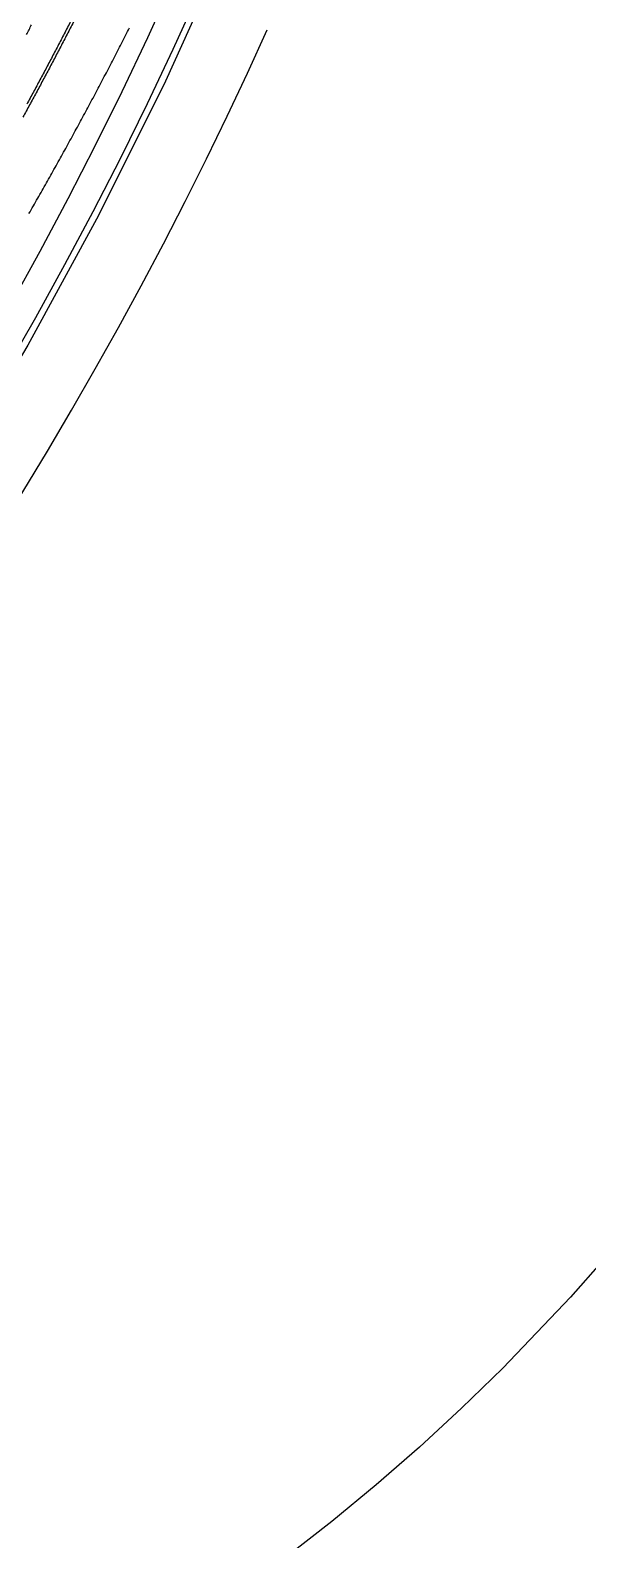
# Model space of a CAD drawing. Extents: x 527 to 614, y 487 to 635.
# Drawn here: x 603.31 to 606.18, y 512.03 to 519.82 of the extents above; entities that cross this region are included whole.
import ezdxf

# ---------------------------------------------------------------- set-up
doc = ezdxf.new("R2010")
doc.units = 0
doc.header["$MEASUREMENT"] = 0
for name, color, linetype in [('1', 4, 'Continuous'), ('204', 7, 'Continuous'), ('SPA', 2, 'Continuous')]:
    doc.layers.add(name, color=color, linetype=linetype)

# ---------------------------------------------------------------- blocks, each defined once
blk = doc.blocks.new('55')
at = {"layer": '204', "color": 4, "linetype": 'Continuous'}
for points in [[(0.685732, -0.276195, 0.0007306), (0.712402, -0.225161, 0.00073054)], [(0.921866, -0.191817, -0.00090195), (0.889049, -0.255556, -0.00090134), (0.855998, -0.319167, -0.00090095), (0.822726, -0.382654, -0.00090068), (0.789223, -0.446011, -0.00090047), (0.755499, -0.509242, -0.00090018), (0.721546, -0.572339, -0.00090001), (0.687374, -0.635308, -0.00089981)], [(0.698803, -1.199024, 0.00112587), (0.744075, -1.120176, 0.00112593), (0.788976, -1.04113, 0.00112606), (0.83352, -0.961898, 0.00112619), (0.877691, -0.882473, 0.00112649), (0.921501, -0.802866, 0.0011269), (0.964935, -0.723071, 0.00112692), (1.008006, -0.6431, 0.0011264), (1.050699, -0.562946, 0.00112585), (1.093028, -0.482619, 0.00112497), (1.134976, -0.402117, 0.00112437), (1.176558, -0.321447, 0.00112371), (1.217758, -0.240606, 0.00112325)], [(0.936693, -0.194651, -0.00090271), (0.903874, -0.258424, -0.00090137), (0.870816, -0.322082, -0.00090062), (0.83753, -0.385625, -0.00090033), (0.804009, -0.449048, -0.00090004), (0.770263, -0.512352, -0.00089968), (0.736284, -0.575529, -0.00089946), (0.702082, -0.638584, -0.00089932), (0.667651, -0.701508, -0.00089927)], [(-0.891503, 0.445256, -0.00000105), (-0.926293, 0.407867, -0.00000106), (-0.961083, 0.370477, -0.00000105), (-0.995873, 0.333087, -0.00000098), (-1.030664, 0.295698, -0.00000094), (-1.065456, 0.258308, -0.0000009), (-1.100247, 0.220917, -0.00000086), (-1.13504, 0.183527, -0.00000081), (-1.169832, 0.146137, -0.00000077), (-1.204625, 0.108746, -0.00000072), (-1.239418, 0.071355, -0.00000068), (-1.274211, 0.033965, -0.00000064), (-1.309005, -0.003426, -0.0000006), (-1.343799, -0.040817, -0.00000055), (-1.378593, -0.078208, -0.00000051), (-1.413388, -0.1156, -0.00000046), (-1.448182, -0.152991, -0.00000042), (-1.482977, -0.190382, -0.00000038), (-1.517772, -0.227774, -0.00000034), (-1.552567, -0.265165, -0.00000029), (-1.587362, -0.302557, -0.00000025), (-1.622158, -0.339948, -0.0000002), (-1.656953, -0.37734, -0.00000016), (-1.691748, -0.414732, -0.00000012), (-1.726544, -0.452123, -0.00000007), (-1.76134, -0.489515, -0.00000003), (-1.796135, -0.526907)], [(-1.830931, -0.564299, 0.00000004), (-1.865726, -0.60169, 0.00000006), (-1.900522, -0.639082, 0.00000005), (-1.935318, -0.676474, 0.00000005), (-1.970113, -0.713866, 0.00000005), (-2.004909, -0.751257, 0.00000005), (-2.039704, -0.788649, 0.00000005), (-2.0745, -0.826041, 0.00000005), (-2.109295, -0.863433, 0.00000005), (-2.144091, -0.900825, 0.00000005), (-2.178886, -0.938217, 0.00000005), (-2.213682, -0.975608, 0.00000005), (-2.248478, -1.013, 0.00000005), (-2.283273, -1.050392, 0.00000005), (-2.318069, -1.087784, 0.00000005), (-2.352864, -1.125176, 0.00000005), (-2.38766, -1.162568, 0.00000005), (-2.422455, -1.19996, 0.00000005), (-2.45725, -1.237351, 0.00000005), (-2.492046, -1.274743, 0.00000005), (-2.526841, -1.312135, 0.00000005), (-2.561637, -1.349527, 0.00000005), (-2.596432, -1.386919, 0.00000005), (-2.631228, -1.424311, 0.00000005), (-2.666023, -1.461703, 0.00000005), (-2.700818, -1.499095, 0.00000005), (-2.735614, -1.536487, 0.00000005), (-2.770409, -1.573879, 0.00000005), (-2.805205, -1.611271, 0.00000005), (-2.84, -1.648663, 0.00000005), (-2.874795, -1.686055, 0.00000005), (-2.909591, -1.723447, 0.00000005), (-2.944386, -1.760839, 0.00000005), (-2.979181, -1.798231, 0.00000005), (-3.013977, -1.835623, 0.00000005), (-3.048772, -1.873015, 0.00000005), (-3.083567, -1.910407, 0.00000005), (-3.118363, -1.947799, 0.00000005), (-3.153158, -1.985191, 0.00000005), (-3.187953, -2.022583, 0.00000005), (-3.222749, -2.059975, 0.00000005), (-3.257544, -2.097367, 0.00000005), (-3.292339, -2.134759, 0.00000005), (-3.327135, -2.172151, 0.00000005), (-3.36193, -2.209543, 0.00000005), (-3.396725, -2.246935, 0.00000005), (-3.43152, -2.284328, 0.00000005), (-3.466316, -2.32172, 0.00000005), (-3.501111, -2.359112, 0.00000005), (-3.535906, -2.396504, 0.00000005), (-3.570701, -2.433896, 0.00000005), (-3.605496, -2.471288, 0.00000005), (-3.640292, -2.50868, 0.00000005), (-3.675087, -2.546073, 0.00000005), (-3.709882, -2.583465, 0.00000005), (-3.744677, -2.620857, 0.00000005), (-3.779472, -2.658249, 0.00000005), (-3.814267, -2.695641, 0.00000005), (-3.849063, -2.733033, 0.00000005), (-3.883858, -2.770426, 0.00000005), (-3.918653, -2.807818, 0.00000005), (-3.953448, -2.84521, 0.00000005), (-3.988243, -2.882602, 0.00000005), (-4.023038, -2.919995, 0.00000005), (-4.057833, -2.957387, 0.00000005), (-4.092628, -2.994779, 0.00000005), (-4.127423, -3.032171, 0.00000005), (-4.162218, -3.069564, 0.00000005), (-4.197014, -3.106956, 0.00000005), (-4.231809, -3.144348, 0.00000005), (-4.266604, -3.18174, 0.00000005), (-4.301399, -3.219133, 0.00000005), (-4.336194, -3.256525, 0.00000005), (-4.370989, -3.293917, 0.00000005), (-4.405784, -3.33131, 0.00000005), (-4.440579, -3.368702, 0.00000005), (-4.475374, -3.406094, 0.00000005), (-4.510169, -3.443487, 0.00000005), (-4.544964, -3.480879, 0.00000005), (-4.579759, -3.518271, 0.00000005), (-4.614554, -3.555664, 0.00000005), (-4.649349, -3.593056, 0.00000005), (-4.684144, -3.630448, 0.00000005), (-4.718938, -3.667841, 0.00000005), (-4.753733, -3.705233, 0.00000005), (-4.788528, -3.742626, 0.00000005), (-4.823323, -3.780018, 0.00000005), (-4.858118, -3.81741, 0.00000005), (-4.892913, -3.854803, 0.00000006), (-4.927708, -3.892195, 0.00000006), (-4.962503, -3.929588, 0.00000006), (-4.997298, -3.96698, 0.00000006), (-5.032093, -4.004373, 0.00000006), (-5.066888, -4.041765, 0.00000006), (-5.101682, -4.079158, 0.00000005), (-5.136476, -4.116549, 0.00000006), (-5.171272, -4.153943, 0.00000006), (-5.206071, -4.19134, 0.00000005), (-5.240862, -4.228728, 0.00000005), (-5.275639, -4.266101, 0.00000006), (-5.310451, -4.303513, 0.00000009), (-5.345316, -4.340981, 0.00000005), (-5.380041, -4.378298, -0.00000007), (-5.414557, -4.415391, 0.00000008), (-5.44963, -4.453083, 0.00000052), (-5.485522, -4.491655, -0.00000005), (-5.51922, -4.527868, -0.00000193)], [(-5.549684, -4.560606, 0.00000062), (-5.588809, -4.602653, 0.00000589)], [(-0.88808, 0.413868, -0.00000008), (-0.936805, 0.361503, -0.00000008), (-0.98553, 0.309139, -0.00000008), (-1.034255, 0.256774, -0.00000007), (-1.082979, 0.204409, -0.00000006), (-1.131704, 0.152045, -0.00000005), (-1.180429, 0.09968, -0.00000004), (-1.229154, 0.047316, -0.00000004), (-1.277879, -0.005049, -0.00000003), (-1.326604, -0.057414, -0.00000002), (-1.375329, -0.109779)], [(-1.618954, -0.371602, 0.00000003), (-1.667679, -0.423967, 0.00000004), (-1.716404, -0.476332, 0.00000005), (-1.765129, -0.528696, 0.00000005), (-1.813854, -0.581061, 0.00000006), (-1.862579, -0.633426, 0.00000006), (-1.911304, -0.685791, 0.00000006), (-1.960029, -0.738156, 0.00000006), (-2.008754, -0.79052, 0.00000006), (-2.057479, -0.842885, 0.00000006), (-2.106204, -0.89525, 0.00000006), (-2.154929, -0.947615, 0.00000006), (-2.203654, -0.99998, 0.00000006), (-2.252379, -1.052345, 0.00000006), (-2.301104, -1.10471, 0.00000006), (-2.349829, -1.157075, 0.00000006), (-2.398553, -1.20944, 0.00000006), (-2.447278, -1.261805, 0.00000006), (-2.496003, -1.31417, 0.00000006), (-2.544728, -1.366535, 0.00000006), (-2.593453, -1.4189, 0.00000006), (-2.642177, -1.471265, 0.00000006), (-2.690902, -1.52363, 0.00000006), (-2.739627, -1.575995, 0.00000006), (-2.788352, -1.62836, 0.00000006), (-2.837076, -1.680725, 0.00000006), (-2.885801, -1.73309, 0.00000006), (-2.934526, -1.785455, 0.00000006), (-2.983251, -1.83782, 0.00000006), (-3.031975, -1.890185, 0.00000006), (-3.0807, -1.94255, 0.00000006), (-3.129424, -1.994915, 0.00000006), (-3.178149, -2.04728, 0.00000006), (-3.226874, -2.099646, 0.00000006), (-3.275598, -2.152011, 0.00000006), (-3.324323, -2.204376, 0.00000006), (-3.373047, -2.256741, 0.00000006), (-3.421772, -2.309106, 0.00000006), (-3.470497, -2.361471, 0.00000006), (-3.519221, -2.413837, 0.00000006), (-3.567946, -2.466202, 0.00000006), (-3.61667, -2.518567, 0.00000006), (-3.665395, -2.570932, 0.00000006), (-3.714119, -2.623298, 0.00000006), (-3.762844, -2.675663, 0.00000006), (-3.811568, -2.728028, 0.00000006), (-3.860293, -2.780394, 0.00000006), (-3.909017, -2.832759, 0.00000006), (-3.957741, -2.885124, 0.00000006), (-4.006466, -2.93749, 0.00000006), (-4.05519, -2.989855, 0.00000006), (-4.103915, -3.04222, 0.00000006), (-4.152639, -3.094586, 0.00000006), (-4.201363, -3.146951, 0.00000006), (-4.250088, -3.199317, 0.00000006), (-4.298812, -3.251682, 0.00000006), (-4.347536, -3.304048, 0.00000006), (-4.39626, -3.356413, 0.00000006), (-4.444985, -3.408778, 0.00000006), (-4.493709, -3.461144, 0.00000006), (-4.542433, -3.513509, 0.00000006), (-4.591158, -3.565875, 0.00000006), (-4.639882, -3.61824, 0.00000006), (-4.688606, -3.670606, 0.00000006), (-4.73733, -3.722972, 0.00000007), (-4.786055, -3.775338, 0.00000007), (-4.834778, -3.827703, 0.00000006), (-4.883501, -3.880067, 0.00000007), (-4.932227, -3.932434, 0.00000007), (-4.980957, -3.984806, 0.00000006), (-5.029675, -4.037165, 0.00000006), (-5.078374, -4.089504, 0.00000007), (-5.127123, -4.141896, 0.00000008), (-5.175946, -4.194368, 0.00000008), (-5.224571, -4.246628, 0.00000009), (-5.272906, -4.298575, 0.00000013), (-5.32202, -4.35136, 0.00000019), (-5.372281, -4.405377, 0.00000015), (-5.419468, -4.456092, 0.00000002), (-5.462129, -4.501941, 0.00000026), (-5.516918, -4.560825, 0.00000053), (-5.601305, -4.651521, 0.00000027), (-5.711819, -4.770296, 0.00000014)]]:
    blk.add_lwpolyline(points, format="xyb", dxfattribs=at)
for radius, start, end in [(19.975, 312.58861, 338.63537), (19.995, 312.58861, 338.63537), (20.005, 312.58855, 338.63544), (20.025, 312.58855, 338.63544)]:
    blk.add_arc((-17.168326, 9.490921), radius, start, end, dxfattribs=at)
blk = doc.blocks.new('2010VANGUARD')
at = {"layer": '1', "color": 4}
blk.add_lwpolyline([(86.7371, 74.7371, 0.414214), (74.7371, 86.7371), (12, 86.7371, 0.414214), (0, 74.7371), (0, 12, 0.414214), (12, 0), (74.7371, 0, 0.414214), (86.7371, 12)], format="xyb", close=True, dxfattribs=at)
at = {"layer": '1', "color": 3, "linetype": 'Continuous'}
for points in [[(77.1388, 15.0336), (77.0105, 14.7527), (76.878, 14.4737), (76.7413, 14.1968), (76.6004, 13.9221), (76.4552, 13.6495), (76.306, 13.3791)], [(76.2795, 13.0404), (76.434, 13.3105), (76.5844, 13.5828), (76.7306, 13.8574), (76.8726, 14.1342), (77.0104, 14.4132), (77.1438, 14.6942), (77.273, 14.9772)], [(77.997, 16.726), (77.7244, 15.9736), (77.4261, 15.2406), (77.1037, 14.528), (76.7586, 13.8367), (76.3927, 13.1676), (76.0075, 12.5214), (75.6047, 11.8986), (75.186, 11.2995), (74.7529, 10.7245), (74.3071, 10.1738), (73.8502, 9.6473), (73.3835, 9.145), (72.9086, 8.6667), (71.9395, 7.7811)], [(75.5513, 11.1858), (75.6932, 11.386), (75.8327, 11.5878), (75.9698, 11.7912), (76.1045, 11.9962), (76.2369, 12.2028), (76.3667, 12.411), (76.4941, 12.6206), (76.6191, 12.8318), (76.7415, 13.0444), (76.8615, 13.2584), (76.9789, 13.4738), (77.0938, 13.6906), (77.2061, 13.9087), (77.3158, 14.1281), (77.4229, 14.3489), (77.5274, 14.5708), (77.6293, 14.794)]]:
    blk.add_lwpolyline(points, dxfattribs=at)
at = {"layer": 'SPA'}
for points in [[(79.3618, 8.4476), (79.1937, 8.2586), (78.8446, 7.8925)], [(78.8446, 7.8925), (78.6322, 7.6858), (78.4143, 7.4849), (78.1909, 7.29), (77.9624, 7.1014), (77.7288, 6.919)]]:
    blk.add_lwpolyline(points, dxfattribs=at)
at = {"layer": '1'}
blk.add_blockref('55', (75.7004, 15.0449), dxfattribs=at)

msp = doc.modelspace()

# ---------------------------------------------------------------- block references
at = {"layer": '1'}
msp.add_blockref('2010VANGUARD', (526.9005, 505.0267), dxfattribs=at)

doc.saveas('drawing.dxf')
